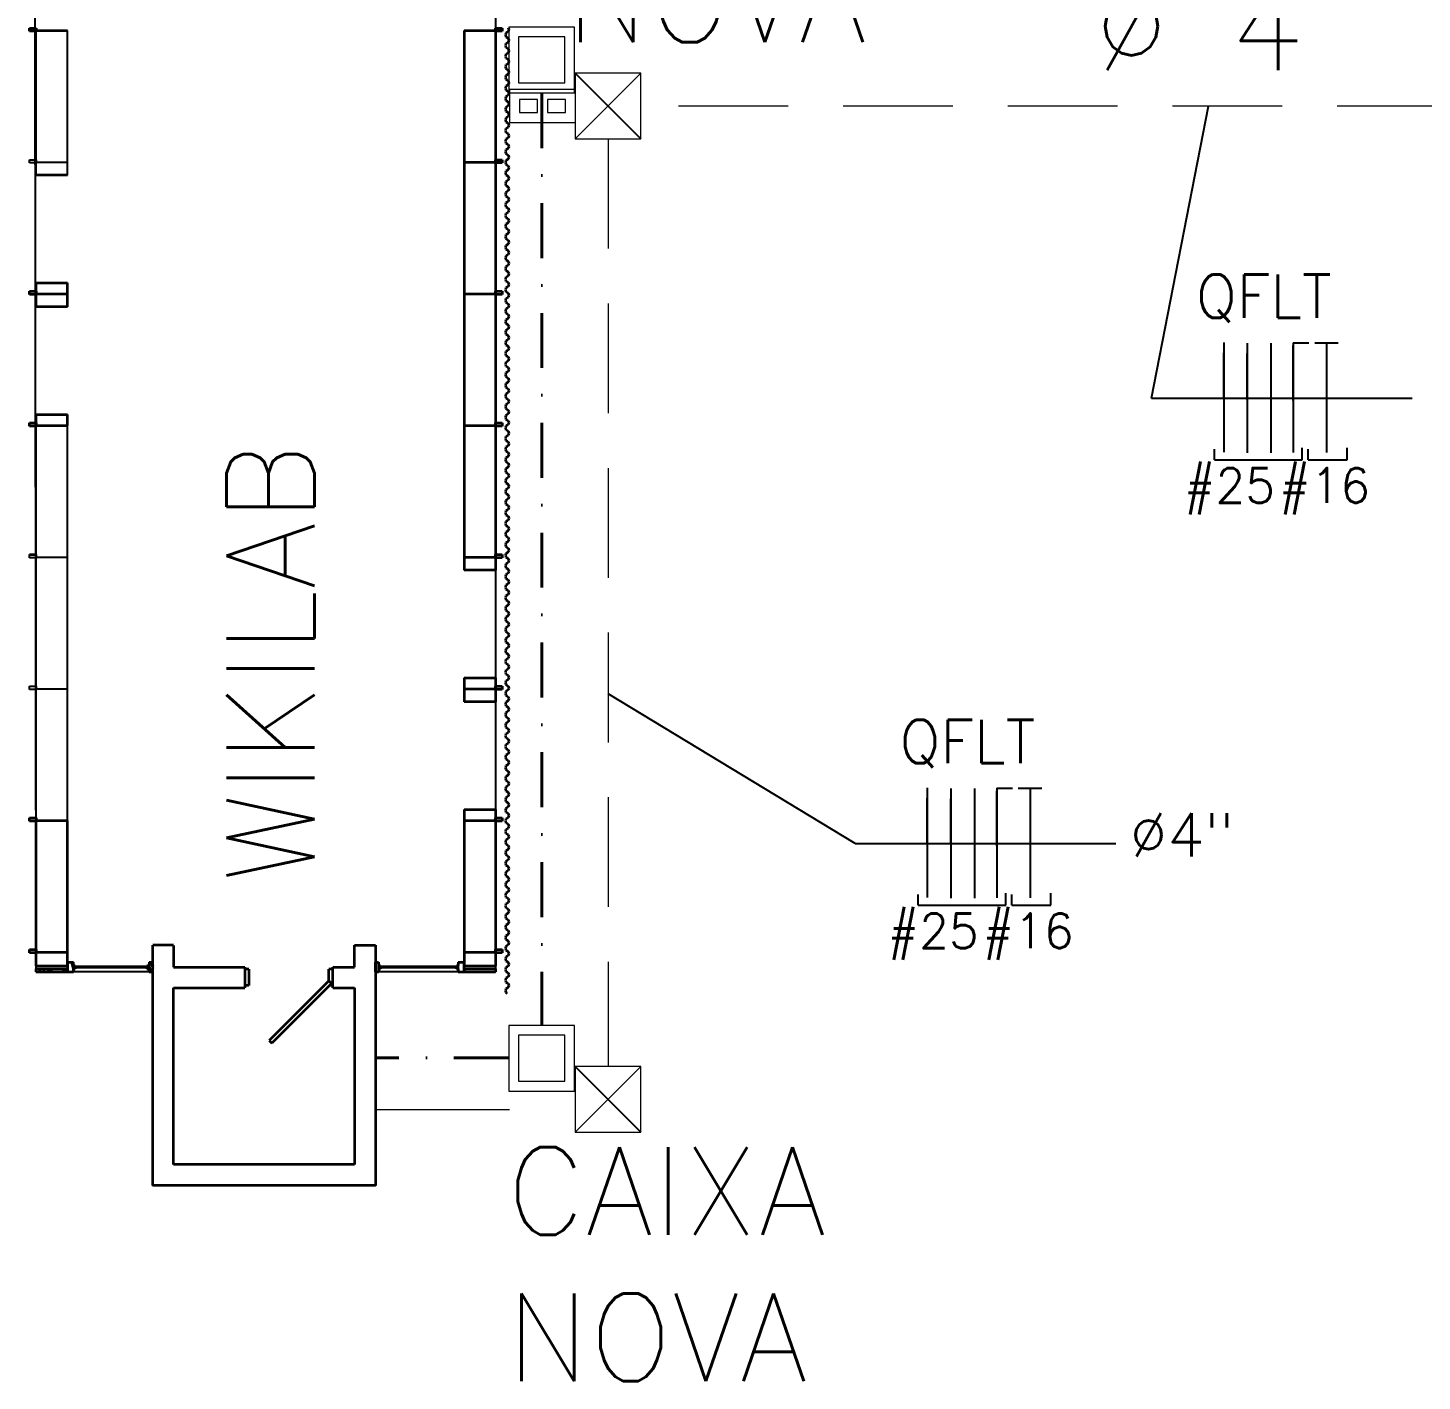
# Model space of a CAD drawing. Header units: millimetres. Extents: x 27525 to 1347740, y 16401 to 59429.
# Drawn here: x 667853 to 669123, y 23448 to 24682 of the extents above; entities that cross this region are included whole.
import ezdxf
from ezdxf.lldxf.tags import DXFTag

# ---------------------------------------------------------------- set-up
doc = ezdxf.new("R2010")
doc.units = ezdxf.units.MM
doc.linetypes.add('DASHDOT', pattern=[1, 0.5, -0.25, 0, -0.25])
doc.linetypes.add('DASHED', pattern=[0.75, 0.5, -0.25])
for name, color, linetype, lineweight in [('Anotações', 54, 'Continuous', 5), ('Cortado', 7, 'Continuous', 35), ('Projeções', 144, 'HIDDEN', 5), ('Visto', 144, 'Continuous', 9)]:
    doc.layers.add(name, color=color, linetype=linetype, lineweight=lineweight)
doc.layers.add('ARQUITETURA', color=8, linetype='Continuous')
doc.layers.add('PERFILADO', color=2, linetype='Continuous')
doc.layers.add('Elétrica', color=7, linetype='Continuous', lineweight=18, true_color=0x0000e0)
doc.layers.add('Lógica', color=7, linetype='Continuous', lineweight=40, true_color=0xf2650d)
doc.styles.add('ROMANS', font='romans.shx')
doc.styles.get("Standard").update_dxf_attribs({"font": 'romans.shx'})
tags = doc.linetypes.add('HIDDEN', pattern=[0.375, 0.25, -0.125]).pattern_tags.tags
tags[6:7] = [DXFTag(74, 4), DXFTag(75, 0), DXFTag(340, '0'), DXFTag(46, 1.0), DXFTag(50, 0.0), DXFTag(44, 0.0), DXFTag(45, 0.0)]
tags[4:5] = [DXFTag(74, 4), DXFTag(75, 0), DXFTag(340, '0'), DXFTag(46, 1.0), DXFTag(50, 0.0), DXFTag(44, 0.0), DXFTag(45, 0.0)]

# ---------------------------------------------------------------- blocks, each defined once
blk = doc.blocks.new('R')
at = {"layer": 'ARQUITETURA', "color": 4, "lineweight": -2, "ltscale": 1.3}
blk.add_line((573949.8, 105795.4), (573949.8, 106159), dxfattribs=at)
blk = doc.blocks.new('N1')
at = {"layer": 'ARQUITETURA', "color": 4, "lineweight": -2, "ltscale": 1.3}
for q in [(603856.7, 118519.9), (603915.2, 118932.3)]:
    blk.add_line((603856.7, 118932.3), q, dxfattribs=at)

msp = doc.modelspace()

# ---------------------------------------------------------------- hatches: boundary and pattern name
at = {"layer": 'Cortado', "linetype": 'ByBlock'}
h = msp.add_hatch(dxfattribs=at)
h.set_pattern_fill('AR-RROOF', color=256, scale=10, angle=285, style=0)
h.set_pattern_definition([(285, (668749.642, 24379.219), (15.35328, -18.66218), [150, -20, 50, -10]), (285, (668757.914, 24367.666), (10.25862, 13.10155), [30, -3.3, 60, -7.5]), (285, (668759.147, 24376.5895), (19.930293, -48.494055), [80, -14, 40, -10])])
h.paths.add_polyline_path([(667888.706, 23821.18), (667888.706, 23824.18), (667860.345, 23824.18), (667860.345, 23821.18)])
h.paths.add_polyline_path([(667894.527, 23827.18), (667894.527, 23830.18), (667888.945, 23830.18), (667888.945, 23821.18), (667894.527, 23821.18), (667894.527, 23824.18)])
h.paths.add_polyline_path([(667966.561, 23821.18), (667966.561, 23830.18), (667963.374, 23830.18), (667963.374, 23827.18), (667963.374, 23824.18), (667963.374, 23821.18)])

# ---------------------------------------------------------------- linework, layer by layer
at = {"color": 0}
for p, q in [((667860.345, 24559.217), (667860.345, 24679.217)), ((667888.945, 24559.217), (667888.945, 24679.217)), ((667854.345, 24558.568), (667854.345, 24561.568)), ((667854.345, 24561.568), (667860.345, 24561.568)), ((667860.345, 24558.568), (667854.345, 24558.568)), ((667860.345, 24561.568), (667860.345, 24558.568)), ((667860.345, 24559.217), (667888.945, 24559.217)), ((667860.345, 24559.217), (667888.945, 24559.217)), ((667860.345, 24547.517), (667860.345, 24559.217)), ((667888.945, 24547.517), (667888.945, 24559.217)), ((667860.345, 24199.217), (667860.345, 24319.217)), ((667888.945, 24199.217), (667888.945, 24319.217)), ((667854.345, 24198.568), (667854.345, 24201.568)), ((667860.345, 24198.568), (667854.345, 24198.568)), ((667860.345, 24201.568), (667860.345, 24198.568)), ((667860.345, 24199.217), (667888.945, 24199.217)), ((667860.345, 24079.217), (667860.345, 24199.217)), ((667860.345, 24199.217), (667888.945, 24199.217)), ((667888.945, 24079.217), (667888.945, 24199.217)), ((667854.345, 24078.568), (667854.345, 24081.568)), ((667854.345, 24081.568), (667860.345, 24081.568)), ((667860.345, 24078.568), (667854.345, 24078.568)), ((667860.345, 24081.568), (667860.345, 24078.568)), ((667860.345, 24079.217), (667888.945, 24079.217)), ((667860.345, 24079.217), (667888.945, 24079.217)), ((667860.345, 23959.217), (667860.345, 24079.217)), ((667888.945, 23959.217), (667888.945, 24079.217))]:
    msp.add_line(p, q, dxfattribs=at)
msp.add_lwpolyline([(667429.327, 24704.308), (667309.327, 24704.308), (667309.327, 25037.015), (667787.656, 25037.015), (668250.174, 25037.015), (668250.174, 24697.228), (668278.939, 24697.228), (668278.939, 23821.18), (668169.561, 23821.18), (668169.561, 23626.726), (667966.561, 23626.729), (667966.561, 23686.729), (667966.561, 23686.729), (667966.561, 23821.18), (667860.345, 23821.18), (667859.333, 24704.308)], close=True, dxfattribs=at)
at = {"layer": 'ARQUITETURA', "color": 4, "lineweight": -2, "ltscale": 1.3}
for p, q in [((668942.318, 24395.011), (668942.318, 24295.087)), ((668963.83, 24394.392), (668963.83, 24294.469)), ((668985.342, 24394.392), (668985.342, 24294.469)), ((669035.893, 24394.475), (669035.893, 24294.551)), ((668672.292, 23989.125), (668672.292, 23889.202)), ((668693.804, 23988.507), (668693.804, 23888.583)), ((668715.316, 23988.507), (668715.316, 23888.583)), ((668765.866, 23988.59), (668765.866, 23888.666))]:
    msp.add_line(p, q, dxfattribs=at)
at = {"layer": 'Cortado', "color": 0}
for p, q in [((667854.345, 24678.568), (667854.345, 24681.568)), ((667854.345, 24681.568), (667860.345, 24681.568)), ((667860.345, 24681.568), (667860.345, 24678.568)), ((668278.939, 24678.568), (668278.939, 24681.568)), ((668278.939, 24681.568), (668284.939, 24681.568)), ((668284.939, 24681.568), (668284.939, 24678.568)), ((668290.522, 24681.819), (668290.964, 24680.108)), ((667860.345, 24678.568), (667854.345, 24678.568)), ((667860.345, 24679.217), (667888.945, 24679.217)), ((668250.34, 24679.217), (668278.939, 24679.217)), ((668250.34, 24679.217), (668250.34, 24559.217)), ((668278.939, 24679.217), (668278.939, 24559.217)), ((668284.939, 24678.568), (668278.939, 24678.568)), ((668288.387, 24676.979), (668287.945, 24675.268)), ((668287.945, 24675.268), (668288.387, 24673.557)), ((668289.455, 24677.688), (668288.387, 24676.979)), ((668288.387, 24673.557), (668289.455, 24672.848)), ((668290.522, 24668.717), (668288.387, 24667.299)), ((668290.522, 24678.397), (668289.455, 24677.688)), ((668289.455, 24672.848), (668290.522, 24672.139)), ((668290.964, 24680.108), (668290.522, 24678.397)), ((668290.522, 24672.139), (668290.964, 24670.428)), ((668290.964, 24670.428), (668290.522, 24668.717)), ((668288.387, 24667.299), (668287.945, 24665.588)), ((668287.945, 24665.588), (668288.387, 24663.877)), ((668288.387, 24657.619), (668287.945, 24655.908)), ((668287.945, 24655.908), (668288.387, 24654.197)), ((668288.387, 24663.877), (668290.522, 24662.459)), ((668290.522, 24659.037), (668288.387, 24657.619)), ((668290.522, 24662.459), (668290.964, 24660.748)), ((668290.964, 24660.748), (668290.522, 24659.037)), ((668288.387, 24647.939), (668287.945, 24646.228)), ((668287.945, 24646.228), (668288.387, 24644.517)), ((668288.387, 24654.197), (668290.522, 24652.779)), ((668290.522, 24649.357), (668288.387, 24647.939)), ((668288.387, 24644.517), (668290.522, 24643.099)), ((668290.522, 24652.779), (668290.964, 24651.068)), ((668290.964, 24651.068), (668290.522, 24649.357)), ((668288.387, 24638.259), (668287.945, 24636.548)), ((668287.945, 24636.548), (668288.387, 24634.837)), ((668289.455, 24638.968), (668288.387, 24638.259)), ((668288.387, 24634.837), (668289.455, 24634.128)), ((668290.522, 24639.677), (668289.455, 24638.968)), ((668289.455, 24634.128), (668290.522, 24633.419)), ((668290.522, 24643.099), (668290.964, 24641.388)), ((668290.964, 24641.388), (668290.522, 24639.677)), ((668290.522, 24633.419), (668290.964, 24631.708)), ((668290.964, 24631.708), (668290.522, 24629.997)), ((668288.387, 24628.579), (668287.945, 24626.868)), ((668287.945, 24626.868), (668288.387, 24625.157)), ((668288.387, 24618.899), (668287.945, 24617.188)), ((668289.455, 24629.288), (668288.387, 24628.579)), ((668288.387, 24625.157), (668289.455, 24624.448)), ((668289.455, 24619.608), (668288.387, 24618.899)), ((668290.522, 24629.997), (668289.455, 24629.288)), ((668289.455, 24624.448), (668290.522, 24623.739)), ((668290.522, 24620.317), (668289.455, 24619.608)), ((668290.522, 24623.739), (668290.964, 24622.028)), ((668290.964, 24622.028), (668290.522, 24620.317)), ((668287.945, 24617.188), (668288.387, 24615.477)), ((668288.387, 24609.219), (668287.945, 24607.508)), ((668287.945, 24607.508), (668288.387, 24605.797)), ((668288.387, 24615.477), (668289.455, 24614.768)), ((668289.455, 24609.928), (668288.387, 24609.219)), ((668288.387, 24605.797), (668289.455, 24605.088)), ((668289.455, 24614.768), (668290.522, 24614.059)), ((668290.522, 24610.637), (668289.455, 24609.928)), ((668289.455, 24605.088), (668290.522, 24604.379)), ((668290.522, 24614.059), (668290.964, 24612.348)), ((668290.964, 24612.348), (668290.522, 24610.637)), ((668288.387, 24599.539), (668287.945, 24597.828)), ((668287.945, 24597.828), (668288.387, 24596.117)), ((668289.455, 24600.248), (668288.387, 24599.539)), ((668288.387, 24596.117), (668289.455, 24595.408)), ((668290.522, 24600.957), (668289.455, 24600.248)), ((668289.455, 24595.408), (668290.522, 24594.699)), ((668290.522, 24604.379), (668290.964, 24602.668)), ((668290.964, 24602.668), (668290.522, 24600.957)), ((668290.522, 24594.699), (668290.964, 24592.988)), ((668290.964, 24592.988), (668290.522, 24591.277)), ((668288.387, 24589.859), (668287.945, 24588.148)), ((668287.945, 24588.148), (668288.387, 24586.437)), ((668288.387, 24580.179), (668287.945, 24578.468)), ((668290.522, 24591.277), (668288.387, 24589.859)), ((668288.387, 24586.437), (668290.522, 24585.019)), ((668289.455, 24580.888), (668288.387, 24580.179)), ((668290.522, 24581.597), (668289.455, 24580.888)), ((668290.522, 24585.019), (668290.964, 24583.308)), ((668290.964, 24583.308), (668290.522, 24581.597)), ((668287.945, 24578.468), (668288.387, 24576.757)), ((668288.387, 24570.499), (668287.945, 24568.788)), ((668287.945, 24568.788), (668288.387, 24567.077)), ((668288.387, 24576.757), (668289.455, 24576.048)), ((668289.455, 24571.208), (668288.387, 24570.499)), ((668288.387, 24567.077), (668290.522, 24565.659)), ((668289.455, 24576.048), (668290.522, 24575.339)), ((668290.522, 24571.917), (668289.455, 24571.208)), ((668290.522, 24575.339), (668290.964, 24573.628)), ((668290.964, 24573.628), (668290.522, 24571.917)), ((668250.34, 24559.217), (668278.939, 24559.217)), ((668250.34, 24559.217), (668278.939, 24559.217)), ((668250.34, 24559.217), (668250.34, 24439.217)), ((668278.939, 24558.568), (668278.939, 24561.568)), ((668278.939, 24561.568), (668284.939, 24561.568)), ((668278.939, 24559.217), (668278.939, 24439.217)), ((668284.939, 24558.568), (668278.939, 24558.568)), ((668284.939, 24561.568), (668284.939, 24558.568)), ((668288.387, 24560.819), (668287.945, 24559.108)), ((668287.945, 24559.108), (668288.387, 24557.397)), ((668289.455, 24561.528), (668288.387, 24560.819)), ((668288.387, 24557.397), (668289.455, 24556.688)), ((668290.522, 24562.237), (668289.455, 24561.528)), ((668289.455, 24556.688), (668290.522, 24555.979)), ((668290.522, 24565.659), (668290.964, 24563.948)), ((668290.964, 24563.948), (668290.522, 24562.237)), ((668290.522, 24555.979), (668290.964, 24554.268)), ((668290.964, 24554.268), (668290.522, 24552.557)), ((667888.945, 24547.517), (667860.345, 24547.517)), ((668288.387, 24551.139), (668287.945, 24549.428)), ((668287.945, 24549.428), (668288.387, 24547.717)), ((668289.455, 24551.848), (668288.387, 24551.139)), ((668288.387, 24547.717), (668289.455, 24547.008)), ((668289.455, 24542.168), (668288.387, 24541.459)), ((668290.522, 24552.557), (668289.455, 24551.848)), ((668289.455, 24547.008), (668290.522, 24546.299)), ((668290.522, 24542.877), (668289.455, 24542.168)), ((668290.522, 24546.299), (668290.964, 24544.588)), ((668290.964, 24544.588), (668290.522, 24542.877)), ((668288.387, 24541.459), (668287.945, 24539.748)), ((668287.945, 24539.748), (668288.387, 24538.037)), ((668288.387, 24531.779), (668287.945, 24530.068)), ((668287.945, 24530.068), (668288.387, 24528.357)), ((668288.387, 24538.037), (668289.455, 24537.328)), ((668289.455, 24532.488), (668288.387, 24531.779)), ((668289.455, 24537.328), (668290.522, 24536.619)), ((668290.522, 24533.197), (668289.455, 24532.488)), ((668290.522, 24536.619), (668290.964, 24534.908)), ((668290.964, 24534.908), (668290.522, 24533.197)), ((668288.387, 24522.099), (668287.945, 24520.388)), ((668287.945, 24520.388), (668288.387, 24518.677)), ((668288.387, 24528.357), (668289.455, 24527.648)), ((668289.455, 24522.808), (668288.387, 24522.099)), ((668288.387, 24518.677), (668289.455, 24517.968)), ((668289.455, 24527.648), (668290.522, 24526.939)), ((668290.522, 24523.517), (668289.455, 24522.808)), ((668289.455, 24517.968), (668290.522, 24517.259)), ((668290.522, 24526.939), (668290.964, 24525.228)), ((668290.964, 24525.228), (668290.522, 24523.517)), ((668290.522, 24517.259), (668290.964, 24515.548)), ((668288.387, 24512.419), (668287.945, 24510.708)), ((668287.945, 24510.708), (668288.387, 24508.997)), ((668290.522, 24513.837), (668288.387, 24512.419)), ((668288.387, 24508.997), (668289.455, 24508.288)), ((668289.455, 24503.448), (668288.387, 24502.739)), ((668289.455, 24508.288), (668290.522, 24507.579)), ((668290.522, 24504.157), (668289.455, 24503.448)), ((668290.964, 24515.548), (668290.522, 24513.837)), ((668290.522, 24507.579), (668290.964, 24505.868)), ((668290.964, 24505.868), (668290.522, 24504.157)), ((668288.387, 24502.739), (668287.945, 24501.028)), ((668287.945, 24501.028), (668288.387, 24499.317)), ((668288.387, 24493.059), (668287.945, 24491.348)), ((668287.945, 24491.348), (668288.387, 24489.637)), ((668288.387, 24499.317), (668289.455, 24498.608)), ((668289.455, 24493.768), (668288.387, 24493.059)), ((668289.455, 24498.608), (668290.522, 24497.899)), ((668290.522, 24494.477), (668289.455, 24493.768)), ((668290.522, 24497.899), (668290.964, 24496.188)), ((668290.964, 24496.188), (668290.522, 24494.477)), ((668288.387, 24483.379), (668287.945, 24481.668)), ((668287.945, 24481.668), (668288.387, 24479.957)), ((668288.387, 24489.637), (668289.455, 24488.928)), ((668289.455, 24484.088), (668288.387, 24483.379)), ((668288.387, 24479.957), (668289.455, 24479.248)), ((668289.455, 24488.928), (668290.522, 24488.219)), ((668290.522, 24484.797), (668289.455, 24484.088)), ((668289.455, 24479.248), (668290.522, 24478.539)), ((668290.522, 24488.219), (668290.964, 24486.508)), ((668290.964, 24486.508), (668290.522, 24484.797)), ((668290.522, 24478.539), (668290.964, 24476.828)), ((668288.387, 24473.699), (668287.945, 24471.988)), ((668287.945, 24471.988), (668288.387, 24470.277)), ((668289.455, 24474.408), (668288.387, 24473.699)), ((668288.387, 24470.277), (668289.455, 24469.568)), ((668290.522, 24465.437), (668288.387, 24464.019)), ((668290.522, 24475.117), (668289.455, 24474.408)), ((668289.455, 24469.568), (668290.522, 24468.859)), ((668290.964, 24476.828), (668290.522, 24475.117)), ((668290.522, 24468.859), (668290.964, 24467.148)), ((668290.964, 24467.148), (668290.522, 24465.437)), ((668288.387, 24464.019), (668287.945, 24462.308)), ((668287.945, 24462.308), (668288.387, 24460.597)), ((668288.387, 24454.339), (668287.945, 24452.628)), ((668287.945, 24452.628), (668288.387, 24450.917)), ((668288.387, 24460.597), (668289.455, 24459.888)), ((668290.522, 24455.757), (668288.387, 24454.339)), ((668289.455, 24459.888), (668290.522, 24459.179)), ((668290.522, 24459.179), (668290.964, 24457.468)), ((668290.964, 24457.468), (668290.522, 24455.757)), ((667854.345, 24438.568), (667854.345, 24441.568)), ((667854.345, 24441.568), (667860.345, 24441.568)), ((667860.345, 24439.217), (667860.345, 24449.419)), ((667860.345, 24449.419), (667888.945, 24449.419)), ((667860.345, 24441.568), (667860.345, 24438.568)), ((667888.945, 24439.217), (667888.945, 24449.419)), ((668278.939, 24438.568), (668278.939, 24441.568)), ((668278.939, 24441.568), (668284.939, 24441.568)), ((668284.939, 24441.568), (668284.939, 24438.568)), ((668288.387, 24444.659), (668287.945, 24442.948)), ((668287.945, 24442.948), (668288.387, 24441.237)), ((668288.387, 24450.917), (668290.522, 24449.499)), ((668289.455, 24445.368), (668288.387, 24444.659)), ((668288.387, 24441.237), (668290.522, 24439.819)), ((668290.522, 24446.077), (668289.455, 24445.368)), ((668290.522, 24449.499), (668290.964, 24447.788)), ((668290.964, 24447.788), (668290.522, 24446.077)), ((667860.345, 24438.568), (667854.345, 24438.568)), ((667860.345, 24439.217), (667888.945, 24439.217)), ((667860.345, 24439.217), (667888.945, 24439.217)), ((667860.345, 24427.517), (667860.345, 24439.217)), ((667888.945, 24427.517), (667860.345, 24427.517)), ((667888.945, 24427.517), (667888.945, 24439.217)), ((668250.34, 24439.217), (668278.939, 24439.217)), ((668250.34, 24439.217), (668278.939, 24439.217)), ((668250.34, 24439.217), (668250.34, 24319.217)), ((668278.939, 24439.217), (668278.939, 24319.217)), ((668284.939, 24438.568), (668278.939, 24438.568)), ((668288.387, 24434.979), (668287.945, 24433.268)), ((668287.945, 24433.268), (668288.387, 24431.557)), ((668290.522, 24436.397), (668288.387, 24434.979)), ((668288.387, 24431.557), (668289.455, 24430.848)), ((668289.455, 24430.848), (668290.522, 24430.139)), ((668290.522, 24439.819), (668290.964, 24438.108)), ((668290.964, 24438.108), (668290.522, 24436.397)), ((668290.522, 24430.139), (668290.964, 24428.428)), ((668290.964, 24428.428), (668290.522, 24426.717)), ((668288.387, 24425.299), (668287.945, 24423.588)), ((668287.945, 24423.588), (668288.387, 24421.877)), ((668288.387, 24415.619), (668287.945, 24413.908)), ((668290.522, 24426.717), (668288.387, 24425.299)), ((668288.387, 24421.877), (668289.455, 24421.168)), ((668289.455, 24416.328), (668288.387, 24415.619)), ((668289.455, 24421.168), (668290.522, 24420.459)), ((668290.522, 24417.037), (668289.455, 24416.328)), ((668290.522, 24420.459), (668290.964, 24418.748)), ((668290.964, 24418.748), (668290.522, 24417.037)), ((668287.945, 24413.908), (668288.387, 24412.197)), ((668288.387, 24405.939), (668287.945, 24404.228)), ((668287.945, 24404.228), (668288.387, 24402.517)), ((668288.387, 24412.197), (668289.455, 24411.488)), ((668290.522, 24407.357), (668288.387, 24405.939)), ((668288.387, 24402.517), (668289.455, 24401.808)), ((668289.455, 24411.488), (668290.522, 24410.779)), ((668289.455, 24401.808), (668290.522, 24401.099)), ((668290.522, 24410.779), (668290.964, 24409.068)), ((668290.964, 24409.068), (668290.522, 24407.357)), ((668288.387, 24396.259), (668287.945, 24394.548)), ((668287.945, 24394.548), (668288.387, 24392.837)), ((668289.455, 24396.968), (668288.387, 24396.259)), ((668288.387, 24392.837), (668289.455, 24392.128)), ((668290.522, 24397.677), (668289.455, 24396.968)), ((668289.455, 24392.128), (668290.522, 24391.419)), ((668290.522, 24401.099), (668290.964, 24399.388)), ((668290.964, 24399.388), (668290.522, 24397.677)), ((668290.522, 24391.419), (668290.964, 24389.708)), ((668290.964, 24389.708), (668290.522, 24387.997)), ((668288.387, 24386.579), (668287.945, 24384.868)), ((668287.945, 24384.868), (668288.387, 24383.157)), ((668288.387, 24376.899), (668287.945, 24375.188)), ((668289.455, 24387.288), (668288.387, 24386.579)), ((668288.387, 24383.157), (668289.455, 24382.448)), ((668290.522, 24378.317), (668288.387, 24376.899)), ((668290.522, 24387.997), (668289.455, 24387.288)), ((668289.455, 24382.448), (668290.522, 24381.739)), ((668290.522, 24381.739), (668290.964, 24380.028)), ((668290.964, 24380.028), (668290.522, 24378.317)), ((668287.945, 24375.188), (668288.387, 24373.477)), ((668288.387, 24367.219), (668287.945, 24365.508)), ((668287.945, 24365.508), (668288.387, 24363.797)), ((668288.387, 24373.477), (668290.522, 24372.059)), ((668289.455, 24367.928), (668288.387, 24367.219)), ((668288.387, 24363.797), (668289.455, 24363.088)), ((668290.522, 24368.637), (668289.455, 24367.928)), ((668290.522, 24372.059), (668290.964, 24370.348)), ((668290.964, 24370.348), (668290.522, 24368.637)), ((668288.387, 24357.54), (668287.945, 24355.828)), ((668287.945, 24355.828), (668288.387, 24354.117)), ((668289.455, 24358.248), (668288.387, 24357.54)), ((668288.387, 24354.117), (668289.455, 24353.408)), ((668289.455, 24363.088), (668290.522, 24362.379)), ((668290.522, 24358.957), (668289.455, 24358.248)), ((668289.455, 24353.408), (668290.522, 24352.7)), ((668290.522, 24362.379), (668290.964, 24360.668)), ((668290.964, 24360.668), (668290.522, 24358.957)), ((668290.522, 24352.7), (668290.964, 24350.988)), ((668290.964, 24350.988), (668290.522, 24349.277)), ((668288.387, 24347.86), (668287.945, 24346.148)), ((668287.945, 24346.148), (668288.387, 24344.437)), ((668290.522, 24349.277), (668288.387, 24347.86)), ((668288.387, 24344.437), (668290.522, 24343.02)), ((668289.455, 24338.888), (668288.387, 24338.18)), ((668290.522, 24339.597), (668289.455, 24338.888)), ((668290.522, 24343.02), (668290.964, 24341.308)), ((668290.964, 24341.308), (668290.522, 24339.597)), ((667860.345, 24319.217), (667860.345, 24329.419)), ((667860.345, 24329.419), (667888.945, 24329.419)), ((667888.945, 24319.217), (667888.945, 24329.419)), ((668288.387, 24338.18), (668287.945, 24336.468)), ((668287.945, 24336.468), (668288.387, 24334.757)), ((668288.387, 24328.5), (668287.945, 24326.788)), ((668287.945, 24326.788), (668288.387, 24325.077)), ((668288.387, 24334.757), (668290.522, 24333.34)), ((668290.522, 24329.917), (668288.387, 24328.5)), ((668290.522, 24333.34), (668290.964, 24331.628)), ((668290.964, 24331.628), (668290.522, 24329.917)), ((667854.345, 24318.568), (667854.345, 24321.568)), ((667854.345, 24321.568), (667860.345, 24321.568)), ((667860.345, 24318.568), (667854.345, 24318.568)), ((667860.345, 24321.568), (667860.345, 24318.568)), ((667860.345, 24319.217), (667888.945, 24319.217)), ((667860.345, 24319.217), (667888.945, 24319.217)), ((668250.34, 24319.217), (668278.939, 24319.217)), ((668250.34, 24319.217), (668250.34, 24199.217)), ((668250.34, 24319.217), (668278.939, 24319.217)), ((668278.939, 24318.568), (668278.939, 24321.568)), ((668278.939, 24321.568), (668284.939, 24321.568)), ((668278.939, 24319.217), (668278.939, 24199.217)), ((668284.939, 24318.568), (668278.939, 24318.568)), ((668284.939, 24321.568), (668284.939, 24318.568)), ((668288.387, 24318.82), (668287.945, 24317.108)), ((668287.945, 24317.108), (668288.387, 24315.397)), ((668288.387, 24325.077), (668290.522, 24323.66)), ((668290.522, 24320.237), (668288.387, 24318.82)), ((668288.387, 24315.397), (668290.522, 24313.98)), ((668290.522, 24323.66), (668290.964, 24321.948)), ((668290.964, 24321.948), (668290.522, 24320.237)), ((668290.522, 24313.98), (668290.964, 24312.268)), ((668288.387, 24309.14), (668287.945, 24307.428)), ((668287.945, 24307.428), (668288.387, 24305.717)), ((668290.522, 24310.557), (668288.387, 24309.14)), ((668288.387, 24305.717), (668289.455, 24305.008)), ((668289.455, 24300.168), (668288.387, 24299.46)), ((668289.455, 24305.008), (668290.522, 24304.3)), ((668290.522, 24300.877), (668289.455, 24300.168)), ((668290.964, 24312.268), (668290.522, 24310.557)), ((668290.522, 24304.3), (668290.964, 24302.588)), ((668290.964, 24302.588), (668290.522, 24300.877)), ((668288.387, 24299.46), (668287.945, 24297.748)), ((668287.945, 24297.748), (668288.387, 24296.037)), ((668288.387, 24289.78), (668287.945, 24288.068)), ((668287.945, 24288.068), (668288.387, 24286.357)), ((668288.387, 24296.037), (668289.455, 24295.328)), ((668289.455, 24290.488), (668288.387, 24289.78)), ((668289.455, 24295.328), (668290.522, 24294.62)), ((668290.522, 24291.197), (668289.455, 24290.488)), ((668290.522, 24294.62), (668290.964, 24292.908)), ((668290.964, 24292.908), (668290.522, 24291.197)), ((668288.387, 24280.1), (668287.945, 24278.388)), ((668287.945, 24278.388), (668288.387, 24276.677)), ((668288.387, 24286.357), (668289.455, 24285.648)), ((668289.455, 24280.808), (668288.387, 24280.1)), ((668288.387, 24276.677), (668289.455, 24275.968)), ((668289.455, 24285.648), (668290.522, 24284.94)), ((668290.522, 24281.517), (668289.455, 24280.808)), ((668289.455, 24275.968), (668290.522, 24275.26)), ((668290.522, 24284.94), (668290.964, 24283.228)), ((668290.964, 24283.228), (668290.522, 24281.517)), ((668290.522, 24275.26), (668290.964, 24273.548)), ((668288.387, 24270.42), (668287.945, 24268.708)), ((668287.945, 24268.708), (668288.387, 24266.997)), ((668289.455, 24271.128), (668288.387, 24270.42)), ((668288.387, 24266.997), (668289.455, 24266.288)), ((668290.522, 24271.837), (668289.455, 24271.128)), ((668289.455, 24266.288), (668290.522, 24265.58)), ((668290.522, 24262.157), (668289.455, 24261.448)), ((668290.964, 24273.548), (668290.522, 24271.837)), ((668290.522, 24265.58), (668290.964, 24263.868)), ((668290.964, 24263.868), (668290.522, 24262.157)), ((668288.387, 24260.74), (668287.945, 24259.028)), ((668287.945, 24259.028), (668288.387, 24257.317)), ((668288.387, 24251.06), (668287.945, 24249.348)), ((668287.945, 24249.348), (668288.387, 24247.637)), ((668289.455, 24261.448), (668288.387, 24260.74)), ((668288.387, 24257.317), (668289.455, 24256.608)), ((668289.455, 24251.768), (668288.387, 24251.06)), ((668289.455, 24256.608), (668290.522, 24255.9)), ((668290.522, 24252.477), (668289.455, 24251.768)), ((668290.522, 24255.9), (668290.964, 24254.188)), ((668290.964, 24254.188), (668290.522, 24252.477)), ((668288.387, 24241.38), (668287.945, 24239.669)), ((668287.945, 24239.669), (668288.387, 24237.957)), ((668288.387, 24247.637), (668289.455, 24246.928)), ((668289.455, 24242.089), (668288.387, 24241.38)), ((668288.387, 24237.957), (668289.455, 24237.249)), ((668289.455, 24246.928), (668290.522, 24246.22)), ((668290.522, 24242.797), (668289.455, 24242.089)), ((668289.455, 24237.249), (668290.522, 24236.54)), ((668290.522, 24246.22), (668290.964, 24244.508)), ((668290.964, 24244.508), (668290.522, 24242.797)), ((668288.387, 24231.7), (668287.945, 24229.989)), ((668287.945, 24229.989), (668288.387, 24228.277)), ((668289.455, 24232.409), (668288.387, 24231.7)), ((668288.387, 24228.277), (668289.455, 24227.569)), ((668290.522, 24233.117), (668289.455, 24232.409)), ((668289.455, 24227.569), (668290.522, 24226.86)), ((668290.522, 24236.54), (668290.964, 24234.829)), ((668290.964, 24234.829), (668290.522, 24233.117)), ((668290.522, 24226.86), (668290.964, 24225.149)), ((668290.964, 24225.149), (668290.522, 24223.437)), ((668288.387, 24222.02), (668287.945, 24220.309)), ((668287.945, 24220.309), (668288.387, 24218.597)), ((668288.387, 24212.34), (668287.945, 24210.629)), ((668289.455, 24222.729), (668288.387, 24222.02)), ((668288.387, 24218.597), (668289.455, 24217.889)), ((668289.455, 24213.049), (668288.387, 24212.34)), ((668290.522, 24223.437), (668289.455, 24222.729)), ((668289.455, 24217.889), (668290.522, 24217.18)), ((668290.522, 24213.757), (668289.455, 24213.049)), ((668290.522, 24217.18), (668290.964, 24215.469)), ((668290.964, 24215.469), (668290.522, 24213.757)), ((667854.345, 24201.568), (667860.345, 24201.568)), ((668250.34, 24199.217), (668278.939, 24199.217)), ((668250.34, 24199.217), (668250.34, 24187.517)), ((668250.34, 24199.217), (668278.939, 24199.217)), ((668278.939, 24198.568), (668278.939, 24201.568)), ((668278.939, 24201.568), (668284.939, 24201.568)), ((668278.939, 24199.217), (668278.939, 24187.517)), ((668284.939, 24198.568), (668278.939, 24198.568)), ((668284.939, 24201.568), (668284.939, 24198.568)), ((668287.945, 24210.629), (668288.387, 24208.917)), ((668288.387, 24202.66), (668287.945, 24200.949)), ((668287.945, 24200.949), (668288.387, 24199.237)), ((668288.387, 24208.917), (668289.455, 24208.209)), ((668289.455, 24203.369), (668288.387, 24202.66)), ((668288.387, 24199.237), (668289.455, 24198.529)), ((668289.455, 24208.209), (668290.522, 24207.5)), ((668290.522, 24204.077), (668289.455, 24203.369)), ((668290.522, 24207.5), (668290.964, 24205.789)), ((668290.964, 24205.789), (668290.522, 24204.077)), ((668278.939, 24187.517), (668250.34, 24187.517)), ((668288.387, 24192.98), (668287.945, 24191.269)), ((668287.945, 24191.269), (668288.387, 24189.557)), ((668289.455, 24193.689), (668288.387, 24192.98)), ((668288.387, 24189.557), (668289.455, 24188.849)), ((668289.455, 24198.529), (668290.522, 24197.82)), ((668290.522, 24194.397), (668289.455, 24193.689)), ((668289.455, 24188.849), (668290.522, 24188.14)), ((668290.522, 24197.82), (668290.964, 24196.109)), ((668290.964, 24196.109), (668290.522, 24194.397)), ((668290.522, 24188.14), (668290.964, 24186.429)), ((668290.964, 24186.429), (668290.522, 24184.717)), ((668288.387, 24183.3), (668287.945, 24181.589)), ((668287.945, 24181.589), (668288.387, 24179.877)), ((668288.387, 24173.62), (668287.945, 24171.909)), ((668289.455, 24184.009), (668288.387, 24183.3)), ((668288.387, 24179.877), (668289.455, 24179.169)), ((668289.455, 24174.329), (668288.387, 24173.62)), ((668290.522, 24184.717), (668289.455, 24184.009)), ((668289.455, 24179.169), (668290.522, 24178.46)), ((668290.522, 24175.037), (668289.455, 24174.329)), ((668290.522, 24178.46), (668290.964, 24176.749)), ((668290.964, 24176.749), (668290.522, 24175.037)), ((668287.945, 24171.909), (668288.387, 24170.197)), ((668288.387, 24163.94), (668287.945, 24162.229)), ((668287.945, 24162.229), (668288.387, 24160.517)), ((668288.387, 24170.197), (668289.455, 24169.489)), ((668289.455, 24164.649), (668288.387, 24163.94)), ((668288.387, 24160.517), (668289.455, 24159.809)), ((668289.455, 24169.489), (668290.522, 24168.78)), ((668290.522, 24165.357), (668289.455, 24164.649)), ((668290.522, 24168.78), (668290.964, 24167.069)), ((668290.964, 24167.069), (668290.522, 24165.357)), ((668288.387, 24154.26), (668287.945, 24152.549)), ((668287.945, 24152.549), (668288.387, 24150.837)), ((668289.455, 24154.969), (668288.387, 24154.26)), ((668288.387, 24150.837), (668289.455, 24150.129)), ((668289.455, 24159.809), (668290.522, 24159.1)), ((668290.522, 24155.677), (668289.455, 24154.969)), ((668289.455, 24150.129), (668290.522, 24149.42)), ((668290.522, 24159.1), (668290.964, 24157.389)), ((668290.964, 24157.389), (668290.522, 24155.677)), ((668290.522, 24149.42), (668290.964, 24147.709)), ((668288.387, 24144.58), (668287.945, 24142.869)), ((668287.945, 24142.869), (668288.387, 24141.157)), ((668289.455, 24145.289), (668288.387, 24144.58)), ((668288.387, 24141.157), (668290.522, 24139.74)), ((668290.522, 24136.317), (668288.387, 24134.9)), ((668290.522, 24145.997), (668289.455, 24145.289)), ((668290.964, 24147.709), (668290.522, 24145.997)), ((668290.522, 24139.74), (668290.964, 24138.029)), ((668290.964, 24138.029), (668290.522, 24136.317)), ((668288.387, 24134.9), (668287.945, 24133.189)), ((668287.945, 24133.189), (668288.387, 24131.477)), ((668288.387, 24125.22), (668287.945, 24123.509)), ((668287.945, 24123.509), (668288.387, 24121.798)), ((668288.387, 24131.477), (668290.522, 24130.06)), ((668289.455, 24125.929), (668288.387, 24125.22)), ((668290.522, 24126.637), (668289.455, 24125.929)), ((668290.522, 24130.06), (668290.964, 24128.349)), ((668290.964, 24128.349), (668290.522, 24126.637)), ((668288.387, 24115.54), (668287.945, 24113.829)), ((668287.945, 24113.829), (668288.387, 24112.118)), ((668288.387, 24121.798), (668289.455, 24121.089)), ((668289.455, 24116.249), (668288.387, 24115.54)), ((668288.387, 24112.118), (668289.455, 24111.409)), ((668289.455, 24121.089), (668290.522, 24120.38)), ((668290.522, 24116.958), (668289.455, 24116.249)), ((668289.455, 24111.409), (668290.522, 24110.7)), ((668290.522, 24120.38), (668290.964, 24118.669)), ((668290.964, 24118.669), (668290.522, 24116.958)), ((668290.522, 24110.7), (668290.964, 24108.989)), ((668288.387, 24105.86), (668287.945, 24104.149)), ((668287.945, 24104.149), (668288.387, 24102.438)), ((668290.522, 24107.278), (668288.387, 24105.86)), ((668288.387, 24102.438), (668290.522, 24101.02)), ((668290.522, 24097.598), (668288.387, 24096.18)), ((668290.964, 24108.989), (668290.522, 24107.278)), ((668290.522, 24101.02), (668290.964, 24099.309)), ((668290.964, 24099.309), (668290.522, 24097.598)), ((668250.34, 24089.419), (668278.939, 24089.419)), ((668250.34, 24089.419), (668250.34, 24079.217)), ((668278.939, 24089.419), (668278.939, 24079.217)), ((668288.387, 24096.18), (668287.945, 24094.469)), ((668287.945, 24094.469), (668288.387, 24092.758)), ((668288.387, 24086.5), (668287.945, 24084.789)), ((668287.945, 24084.789), (668288.387, 24083.078)), ((668288.387, 24092.758), (668290.522, 24091.34)), ((668290.522, 24087.918), (668288.387, 24086.5)), ((668290.522, 24091.34), (668290.964, 24089.629)), ((668290.964, 24089.629), (668290.522, 24087.918)), ((668250.34, 24079.217), (668278.939, 24079.217)), ((668250.34, 24079.217), (668278.939, 24079.217)), ((668250.34, 24079.217), (668250.34, 24067.517)), ((668278.939, 24078.568), (668278.939, 24081.568)), ((668278.939, 24081.568), (668284.939, 24081.568)), ((668278.939, 24079.217), (668278.939, 24067.517)), ((668284.939, 24078.568), (668278.939, 24078.568)), ((668284.939, 24081.568), (668284.939, 24078.568)), ((668288.387, 24076.82), (668287.945, 24075.109)), ((668287.945, 24075.109), (668288.387, 24073.398)), ((668288.387, 24083.078), (668290.522, 24081.66)), ((668290.522, 24078.238), (668288.387, 24076.82)), ((668288.387, 24073.398), (668289.455, 24072.689)), ((668289.455, 24072.689), (668290.522, 24071.98)), ((668290.522, 24081.66), (668290.964, 24079.949)), ((668290.964, 24079.949), (668290.522, 24078.238)), ((668290.522, 24071.98), (668290.964, 24070.269)), ((668278.939, 24067.517), (668250.34, 24067.517)), ((668288.387, 24067.14), (668287.945, 24065.429)), ((668287.945, 24065.429), (668288.387, 24063.718)), ((668289.455, 24067.849), (668288.387, 24067.14)), ((668288.387, 24063.718), (668289.455, 24063.009)), ((668290.522, 24068.558), (668289.455, 24067.849)), ((668289.455, 24063.009), (668290.522, 24062.3)), ((668290.522, 24058.878), (668289.455, 24058.169)), ((668290.964, 24070.269), (668290.522, 24068.558)), ((668290.522, 24062.3), (668290.964, 24060.589)), ((668290.964, 24060.589), (668290.522, 24058.878)), ((668288.387, 24057.46), (668287.945, 24055.749)), ((668287.945, 24055.749), (668288.387, 24054.038)), ((668288.387, 24047.78), (668287.945, 24046.069)), ((668289.455, 24058.169), (668288.387, 24057.46)), ((668288.387, 24054.038), (668290.522, 24052.62)), ((668290.522, 24049.198), (668288.387, 24047.78)), ((668290.522, 24052.62), (668290.964, 24050.909)), ((668290.964, 24050.909), (668290.522, 24049.198)), ((668287.945, 24046.069), (668288.387, 24044.358)), ((668288.387, 24038.1), (668287.945, 24036.389)), ((668287.945, 24036.389), (668288.387, 24034.678)), ((668288.387, 24044.358), (668290.522, 24042.94)), ((668290.522, 24039.518), (668288.387, 24038.1)), ((668288.387, 24034.678), (668290.522, 24033.26)), ((668290.522, 24042.94), (668290.964, 24041.229)), ((668290.964, 24041.229), (668290.522, 24039.518)), ((668288.387, 24028.42), (668287.945, 24026.709)), ((668287.945, 24026.709), (668288.387, 24024.998)), ((668290.522, 24029.838), (668288.387, 24028.42)), ((668288.387, 24024.998), (668289.455, 24024.289)), ((668289.455, 24024.289), (668290.522, 24023.58)), ((668290.522, 24033.26), (668290.964, 24031.549)), ((668290.964, 24031.549), (668290.522, 24029.838)), ((668290.522, 24023.58), (668290.964, 24021.869)), ((668290.964, 24021.869), (668290.522, 24020.158)), ((668288.387, 24018.74), (668287.945, 24017.029)), ((668287.945, 24017.029), (668288.387, 24015.318)), ((668288.387, 24009.06), (668287.945, 24007.349)), ((668289.455, 24019.449), (668288.387, 24018.74)), ((668288.387, 24015.318), (668289.455, 24014.609)), ((668289.455, 24009.769), (668288.387, 24009.06)), ((668290.522, 24020.158), (668289.455, 24019.449)), ((668289.455, 24014.609), (668290.522, 24013.9)), ((668290.522, 24010.478), (668289.455, 24009.769)), ((668290.522, 24013.9), (668290.964, 24012.189)), ((668290.964, 24012.189), (668290.522, 24010.478)), ((668287.945, 24007.349), (668288.387, 24005.638)), ((668288.387, 23999.38), (668287.945, 23997.669)), ((668287.945, 23997.669), (668288.387, 23995.958)), ((668288.387, 24005.638), (668289.455, 24004.929)), ((668289.455, 24000.089), (668288.387, 23999.38)), ((668288.387, 23995.958), (668289.455, 23995.249)), ((668289.455, 24004.929), (668290.522, 24004.22)), ((668290.522, 24000.798), (668289.455, 24000.089)), ((668290.522, 24004.22), (668290.964, 24002.509)), ((668290.964, 24002.509), (668290.522, 24000.798)), ((668288.387, 23989.7), (668287.945, 23987.989)), ((668287.945, 23987.989), (668288.387, 23986.278)), ((668289.455, 23990.409), (668288.387, 23989.7)), ((668288.387, 23986.278), (668289.455, 23985.569)), ((668289.455, 23995.249), (668290.522, 23994.54)), ((668290.522, 23991.118), (668289.455, 23990.409)), ((668289.455, 23985.569), (668290.522, 23984.86)), ((668290.522, 23994.54), (668290.964, 23992.829)), ((668290.964, 23992.829), (668290.522, 23991.118)), ((668290.522, 23984.86), (668290.964, 23983.149)), ((668290.964, 23983.149), (668290.522, 23981.438)), ((668288.387, 23980.02), (668287.945, 23978.309)), ((668287.945, 23978.309), (668288.387, 23976.598)), ((668288.387, 23970.34), (668287.945, 23968.629)), ((668289.455, 23980.729), (668288.387, 23980.02)), ((668288.387, 23976.598), (668289.455, 23975.889)), ((668289.455, 23971.049), (668288.387, 23970.34)), ((668290.522, 23981.438), (668289.455, 23980.729)), ((668289.455, 23975.889), (668290.522, 23975.18)), ((668290.522, 23971.758), (668289.455, 23971.049)), ((668290.522, 23975.18), (668290.964, 23973.469)), ((668290.964, 23973.469), (668290.522, 23971.758)), ((667854.345, 23958.568), (667854.345, 23961.568)), ((667854.345, 23961.568), (667860.345, 23961.568)), ((667860.345, 23958.568), (667854.345, 23958.568)), ((667860.345, 23961.568), (667860.345, 23958.568)), ((667860.345, 23959.217), (667888.945, 23959.217)), ((667860.345, 23839.217), (667860.345, 23959.217)), ((667860.345, 23959.217), (667888.945, 23959.217)), ((667888.945, 23839.217), (667888.945, 23959.217)), ((668250.34, 23969.419), (668278.939, 23969.419)), ((668250.34, 23969.419), (668250.34, 23959.217)), ((668250.34, 23959.217), (668278.939, 23959.217)), ((668250.34, 23959.217), (668278.939, 23959.217)), ((668250.34, 23959.217), (668250.34, 23839.217)), ((668278.939, 23969.419), (668278.939, 23959.217)), ((668278.939, 23958.568), (668278.939, 23961.568)), ((668278.939, 23961.568), (668284.939, 23961.568)), ((668278.939, 23959.217), (668278.939, 23839.217)), ((668284.939, 23958.568), (668278.939, 23958.568)), ((668284.939, 23961.568), (668284.939, 23958.568)), ((668287.945, 23968.629), (668288.387, 23966.918)), ((668288.387, 23960.66), (668287.945, 23958.949)), ((668287.945, 23958.949), (668288.387, 23957.238)), ((668288.387, 23966.918), (668290.522, 23965.5)), ((668290.522, 23962.078), (668288.387, 23960.66)), ((668288.387, 23957.238), (668290.522, 23955.82)), ((668290.522, 23965.5), (668290.964, 23963.789)), ((668290.964, 23963.789), (668290.522, 23962.078)), ((668288.387, 23950.98), (668287.945, 23949.269)), ((668287.945, 23949.269), (668288.387, 23947.558)), ((668290.522, 23952.398), (668288.387, 23950.98)), ((668288.387, 23947.558), (668290.522, 23946.14)), ((668290.522, 23955.82), (668290.964, 23954.109)), ((668290.964, 23954.109), (668290.522, 23952.398)), ((668290.522, 23946.14), (668290.964, 23944.429)), ((668288.387, 23941.3), (668287.945, 23939.589)), ((668287.945, 23939.589), (668288.387, 23937.878)), ((668290.522, 23942.718), (668288.387, 23941.3)), ((668288.387, 23937.878), (668289.455, 23937.169)), ((668289.455, 23932.329), (668288.387, 23931.62)), ((668289.455, 23937.169), (668290.522, 23936.46)), ((668290.522, 23933.038), (668289.455, 23932.329)), ((668290.964, 23944.429), (668290.522, 23942.718)), ((668290.522, 23936.46), (668290.964, 23934.749)), ((668290.964, 23934.749), (668290.522, 23933.038)), ((668288.387, 23931.62), (668287.945, 23929.909)), ((668287.945, 23929.909), (668288.387, 23928.198)), ((668288.387, 23921.94), (668287.945, 23920.229)), ((668287.945, 23920.229), (668288.387, 23918.518)), ((668288.387, 23928.198), (668289.455, 23927.489)), ((668289.455, 23922.649), (668288.387, 23921.94)), ((668289.455, 23927.489), (668290.522, 23926.78)), ((668290.522, 23923.358), (668289.455, 23922.649)), ((668290.522, 23926.78), (668290.964, 23925.069)), ((668290.964, 23925.069), (668290.522, 23923.358)), ((668288.387, 23912.26), (668287.945, 23910.549)), ((668287.945, 23910.549), (668288.387, 23908.838)), ((668288.387, 23918.518), (668289.455, 23917.809)), ((668289.455, 23912.969), (668288.387, 23912.26)), ((668288.387, 23908.838), (668289.455, 23908.129)), ((668289.455, 23917.809), (668290.522, 23917.1)), ((668290.522, 23913.678), (668289.455, 23912.969)), ((668289.455, 23908.129), (668290.522, 23907.42)), ((668290.522, 23917.1), (668290.964, 23915.389)), ((668290.964, 23915.389), (668290.522, 23913.678)), ((668290.522, 23907.42), (668290.964, 23905.709)), ((668288.387, 23902.58), (668287.945, 23900.869)), ((668287.945, 23900.869), (668288.387, 23899.158)), ((668289.455, 23903.289), (668288.387, 23902.58)), ((668288.387, 23899.158), (668289.455, 23898.449)), ((668290.522, 23903.998), (668289.455, 23903.289)), ((668289.455, 23898.449), (668290.522, 23897.74)), ((668290.522, 23894.318), (668289.455, 23893.609)), ((668290.964, 23905.709), (668290.522, 23903.998)), ((668290.522, 23897.74), (668290.964, 23896.029)), ((668290.964, 23896.029), (668290.522, 23894.318)), ((668288.387, 23892.9), (668287.945, 23891.189)), ((668287.945, 23891.189), (668288.387, 23889.478)), ((668288.387, 23883.22), (668287.945, 23881.509)), ((668287.945, 23881.509), (668288.387, 23879.798)), ((668289.455, 23893.609), (668288.387, 23892.9)), ((668288.387, 23889.478), (668290.522, 23888.06)), ((668290.522, 23884.638), (668288.387, 23883.22)), ((668290.522, 23888.06), (668290.964, 23886.349)), ((668290.964, 23886.349), (668290.522, 23884.638)), ((668288.387, 23873.54), (668287.945, 23871.829)), ((668287.945, 23871.829), (668288.387, 23870.118)), ((668288.387, 23879.798), (668290.522, 23878.38)), ((668289.455, 23874.249), (668288.387, 23873.54)), ((668288.387, 23870.118), (668289.455, 23869.409)), ((668290.522, 23874.958), (668289.455, 23874.249)), ((668289.455, 23869.409), (668290.522, 23868.7)), ((668290.522, 23878.38), (668290.964, 23876.669)), ((668290.964, 23876.669), (668290.522, 23874.958)), ((668290.522, 23868.7), (668290.964, 23866.989)), ((668288.387, 23863.86), (668287.945, 23862.149)), ((668287.945, 23862.149), (668288.387, 23860.438)), ((668289.455, 23864.569), (668288.387, 23863.86)), ((668288.387, 23860.438), (668289.455, 23859.729)), ((668290.522, 23865.278), (668289.455, 23864.569)), ((668289.455, 23859.729), (668290.522, 23859.02)), ((668290.522, 23855.598), (668289.455, 23854.889)), ((668290.964, 23866.989), (668290.522, 23865.278)), ((668290.522, 23859.02), (668290.964, 23857.309)), ((668290.964, 23857.309), (668290.522, 23855.598)), ((667966.561, 23626.727), (667966.561, 23845.727)), ((667985.561, 23845.727), (667966.561, 23845.727)), ((667985.561, 23845.417), (667985.561, 23825.726)), ((668150.561, 23845.727), (668169.561, 23845.727)), ((668169.561, 23845.727), (668169.561, 23626.726)), ((668288.387, 23854.18), (668287.945, 23852.469)), ((668287.945, 23852.469), (668288.387, 23850.758)), ((668288.387, 23844.5), (668287.945, 23842.789)), ((668289.455, 23854.889), (668288.387, 23854.18)), ((668288.387, 23850.758), (668289.455, 23850.049)), ((668289.455, 23845.209), (668288.387, 23844.5)), ((668289.455, 23850.049), (668290.522, 23849.34)), ((668290.522, 23845.918), (668289.455, 23845.209)), ((668290.522, 23849.34), (668290.964, 23847.629)), ((668290.964, 23847.629), (668290.522, 23845.918)), ((667854.345, 23838.568), (667854.345, 23841.568)), ((667854.345, 23841.568), (667860.345, 23841.568)), ((667860.345, 23838.568), (667854.345, 23838.568)), ((667860.345, 23841.568), (667860.345, 23838.568)), ((667860.345, 23839.217), (667888.945, 23839.217)), ((667860.345, 23826.717), (667860.345, 23839.217)), ((667860.345, 23839.217), (667888.945, 23839.217)), ((667888.945, 23826.717), (667888.945, 23839.217)), ((667888.945, 23830.18), (667888.945, 23821.18)), ((667888.945, 23830.18), (667894.527, 23830.18)), ((667894.527, 23827.18), (667894.527, 23830.18)), ((667963.374, 23830.18), (667966.561, 23830.18)), ((667963.374, 23830.18), (667963.374, 23827.18)), ((667966.561, 23821.18), (667966.561, 23830.18)), ((668169.561, 23821.18), (668169.561, 23830.18)), ((668169.561, 23830.18), (668172.209, 23830.18)), ((668172.209, 23830.18), (668172.209, 23827.18)), ((668244.758, 23830.18), (668250.339, 23830.18)), ((668244.758, 23830.18), (668244.758, 23827.18)), ((668250.339, 23821.18), (668250.339, 23830.18)), ((668250.34, 23839.217), (668278.939, 23839.217)), ((668250.34, 23839.217), (668278.939, 23839.217)), ((668250.34, 23839.217), (668250.34, 23826.717)), ((668278.939, 23838.568), (668278.939, 23841.568)), ((668278.939, 23841.568), (668284.939, 23841.568)), ((668278.939, 23839.217), (668278.939, 23826.717)), ((668284.939, 23838.568), (668278.939, 23838.568)), ((668284.939, 23841.568), (668284.939, 23838.568)), ((668287.945, 23842.789), (668288.387, 23841.078)), ((668288.387, 23834.82), (668287.945, 23833.109)), ((668287.945, 23833.109), (668288.387, 23831.398)), ((668288.387, 23841.078), (668289.455, 23840.369)), ((668289.455, 23835.529), (668288.387, 23834.82)), ((668288.387, 23831.398), (668289.455, 23830.689)), ((668289.455, 23840.369), (668290.522, 23839.66)), ((668290.522, 23836.238), (668289.455, 23835.529)), ((668289.455, 23830.689), (668290.522, 23829.98)), ((668290.522, 23839.66), (668290.964, 23837.949)), ((668290.964, 23837.949), (668290.522, 23836.238)), ((667860.345, 23826.717), (667888.945, 23826.717)), ((667860.345, 23821.18), (667860.345, 23824.18)), ((667860.345, 23824.18), (667888.706, 23824.18)), ((667860.345, 23821.18), (667888.706, 23821.18)), ((667888.706, 23824.18), (667888.706, 23821.18)), ((667888.945, 23821.18), (667894.527, 23821.18)), ((667894.527, 23827.18), (667894.527, 23824.18)), ((667894.527, 23827.18), (667895.999, 23827.18)), ((667894.527, 23821.18), (667894.527, 23824.18)), ((667894.527, 23824.18), (667895.999, 23824.18)), ((667895.999, 23827.18), (667895.999, 23826.033)), ((667895.999, 23826.033), (667961.226, 23826.033)), ((667895.999, 23826.033), (667895.999, 23825.68)), ((667895.999, 23825.68), (667961.226, 23825.68)), ((667895.999, 23825.68), (667895.999, 23824.18)), ((667961.226, 23827.18), (667963.374, 23827.18)), ((667961.226, 23827.18), (667961.226, 23826.033)), ((667961.226, 23826.033), (667961.226, 23825.68)), ((667961.226, 23825.68), (667961.226, 23824.18)), ((667961.226, 23824.18), (667963.374, 23824.18)), ((667963.374, 23827.18), (667963.374, 23824.18)), ((667963.374, 23824.18), (667963.374, 23821.18)), ((667963.374, 23821.18), (667966.561, 23821.18)), ((667985.561, 23825.726), (668050.561, 23825.726)), ((668050.561, 23825.726), (668050.561, 23806.726)), ((668054.061, 23823.727), (668050.561, 23823.727)), ((668050.561, 23823.727), (668050.561, 23808.727)), ((668054.061, 23823.727), (668054.061, 23808.727)), ((668130.561, 23823.727), (668127.061, 23823.727)), ((668127.061, 23813.227), (668127.061, 23823.727)), ((668130.561, 23825.726), (668150.561, 23825.726)), ((668130.561, 23806.726), (668130.561, 23825.726)), ((668130.561, 23808.727), (668130.561, 23823.727)), ((668169.561, 23821.18), (668172.209, 23821.18)), ((668172.209, 23827.18), (668172.209, 23824.18)), ((668172.209, 23827.18), (668174.008, 23827.18)), ((668172.209, 23824.18), (668172.209, 23821.18)), ((668172.209, 23824.18), (668174.008, 23824.18)), ((668174.008, 23827.18), (668174.008, 23826.033)), ((668174.008, 23826.033), (668243.4, 23826.033)), ((668174.008, 23826.033), (668174.008, 23825.68)), ((668174.008, 23825.68), (668243.4, 23825.68)), ((668174.008, 23825.68), (668174.008, 23824.18)), ((668243.4, 23827.18), (668244.758, 23827.18)), ((668243.4, 23826.033), (668243.4, 23827.18)), ((668243.4, 23825.68), (668243.4, 23826.033)), ((668243.4, 23824.18), (668243.4, 23825.68)), ((668243.4, 23824.18), (668244.758, 23824.18)), ((668244.758, 23824.18), (668244.758, 23827.18)), ((668244.758, 23824.18), (668244.758, 23821.18)), ((668244.758, 23821.18), (668250.339, 23821.18)), ((668250.34, 23826.717), (668278.939, 23826.717)), ((668250.579, 23824.18), (668278.939, 23824.18)), ((668250.579, 23821.18), (668250.579, 23824.18)), ((668250.579, 23821.18), (668278.939, 23821.18)), ((668278.939, 23824.18), (668278.939, 23821.18)), ((668288.387, 23825.14), (668287.945, 23823.429)), ((668287.945, 23823.429), (668288.387, 23821.718)), ((668289.455, 23825.849), (668288.387, 23825.14)), ((668288.387, 23821.718), (668289.455, 23821.009)), ((668290.522, 23826.558), (668289.455, 23825.849)), ((668289.455, 23821.009), (668290.522, 23820.3)), ((668290.522, 23829.98), (668290.964, 23828.269)), ((668290.964, 23828.269), (668290.522, 23826.558)), ((668290.522, 23820.3), (668290.964, 23818.589)), ((668290.964, 23818.589), (668290.522, 23816.878)), ((667985.561, 23806.726), (668050.561, 23806.726)), ((667985.561, 23645.727), (667985.561, 23806.726)), ((668054.061, 23808.727), (668050.561, 23808.727)), ((668127.061, 23813.227), (668072.614, 23758.78)), ((668127.511, 23808.727), (668075.089, 23756.305)), ((668129.536, 23810.752), (668127.061, 23813.227)), ((668129.536, 23810.752), (668127.511, 23808.727)), ((668130.561, 23808.727), (668127.511, 23808.727)), ((668130.561, 23806.726), (668150.561, 23806.726)), ((668150.561, 23806.726), (668150.561, 23645.726)), ((668288.387, 23815.46), (668287.945, 23813.749)), ((668287.945, 23813.749), (668288.387, 23812.038)), ((668288.387, 23805.78), (668287.945, 23804.069)), ((668289.455, 23816.169), (668288.387, 23815.46)), ((668288.387, 23812.038), (668289.455, 23811.329)), ((668289.455, 23806.489), (668288.387, 23805.78)), ((668290.522, 23816.878), (668289.455, 23816.169)), ((668289.455, 23811.329), (668290.522, 23810.62)), ((668290.522, 23807.198), (668289.455, 23806.489)), ((668290.522, 23810.62), (668290.964, 23808.909)), ((668290.964, 23808.909), (668290.522, 23807.198)), ((668287.945, 23804.069), (668288.387, 23802.358)), ((668288.387, 23802.358), (668289.455, 23801.649)), ((668072.614, 23758.78), (668075.089, 23756.305)), ((668150.561, 23645.726), (667985.561, 23645.727)), ((668169.561, 23626.726), (667966.561, 23626.727))]:
    msp.add_line(p, q, dxfattribs=at)
at = {"layer": 'Cortado', "color": 0, "linetype": 'ByBlock'}
msp.add_line((668150.561, 23825.726), (668150.561, 23845.727), dxfattribs=at)
at = {"layer": 'Elétrica', "color": 4, "linetype": 'DASHED', "ltscale": 200}
for p, q in [((669445.676, 24610.472), (668411.416, 24610.472)), ((668381.416, 24580.472), (668381.416, 23735.134))]:
    msp.add_line(p, q, dxfattribs=at)
at = {"layer": 'Lógica', "linetype": 'DASHDOT', "ltscale": 100}
for p, q in [((668320.968, 24621.993), (668320.968, 23772.548)), ((668290.968, 23742.966), (668169.561, 23742.966))]:
    msp.add_line(p, q, dxfattribs=at)
at = {"layer": 'PERFILADO', "color": 3, "linetype": 'Continuous', "lineweight": -2, "ltscale": 50}
for p, q in [((668351.416, 24640.472), (668411.416, 24580.472)), ((668351.416, 23735.134), (668411.416, 23675.134))]:
    msp.add_line(p, q, dxfattribs=at)
at = {"layer": 'PERFILADO', "color": 1, "lineweight": -2, "ltscale": 1.3}
for p, q in [((668876.649, 24344.205), (668928.546, 24610.472)), ((668876.649, 24344.205), (669114.158, 24344.205)), ((668606.623, 23938.319), (668381.416, 24074.679)), ((668606.623, 23938.319), (668844.132, 23938.319))]:
    msp.add_line(p, q, dxfattribs=at)
at = {"layer": 'PERFILADO', "color": 4, "linetype": 'DASHDOT', "lineweight": -2, "ltscale": 50}
for p, q in [((669025.236, 24394.475), (669046.549, 24394.475)), ((668755.21, 23988.59), (668776.523, 23988.59))]:
    msp.add_line(p, q, dxfattribs=at)
at = {"layer": 'PERFILADO', "color": 1, "linetype": 'Continuous', "lineweight": -2, "ltscale": 50}
for p, q in [((668933.952, 24287.946), (668933.952, 24297.836)), ((668933.952, 24287.946), (669013.719, 24287.946)), ((669013.719, 24287.946), (669013.719, 24299)), ((669019.394, 24287.946), (669019.394, 24297.836)), ((669019.394, 24287.946), (669054.967, 24287.946)), ((669054.967, 24287.946), (669054.967, 24299)), ((668663.926, 23882.06), (668663.926, 23891.951)), ((668663.926, 23882.06), (668743.693, 23882.06)), ((668743.693, 23882.06), (668743.693, 23893.114)), ((668749.367, 23882.06), (668749.367, 23891.951)), ((668749.367, 23882.06), (668784.941, 23882.06)), ((668784.941, 23882.06), (668784.941, 23893.114))]:
    msp.add_line(p, q, dxfattribs=at)
at = {"layer": 'Projeções'}
msp.add_line((668291.758, 23695.476), (668169.561, 23695.476), dxfattribs=at)
at = {"layer": 'Visto', "color": 3}
for p, q in [((668411.416, 24640.472), (668351.416, 24580.472)), ((668411.416, 23735.134), (668351.416, 23675.134))]:
    msp.add_line(p, q, dxfattribs=at)
for points in [[(668290.968, 24682.469), (668290.968, 24622.469), (668350.968, 24622.469), (668350.968, 24682.469), (668290.968, 24682.469)], [(668351.416, 24640.472), (668351.416, 24580.472), (668411.416, 24580.472), (668411.416, 24640.472), (668351.416, 24640.472)], [(668290.968, 23772.548), (668290.968, 23712.548), (668350.968, 23712.548), (668350.968, 23772.548), (668290.968, 23772.548)], [(668351.416, 23735.134), (668351.416, 23675.134), (668411.416, 23675.134), (668411.416, 23735.134), (668351.416, 23735.134)]]:
    msp.add_lwpolyline(points, dxfattribs=at)
for points in [[(668299.968, 24673.469), (668299.968, 24631.469), (668341.968, 24631.469), (668341.968, 24673.469)], [(668299.968, 23763.548), (668299.968, 23721.548), (668341.968, 23721.548), (668341.968, 23763.548)]]:
    msp.add_lwpolyline(points, close=True, dxfattribs=at)
at = {"layer": 'Visto', "flags": 128}
msp.add_lwpolyline([(668291.758, 24595.472), (668351.758, 24595.472), (668351.758, 24625.472), (668291.758, 24625.472), (668291.758, 24595.472)], dxfattribs=at)
at = {"layer": 'Visto'}
for points in [[(668300.758, 24604.472), (668317.258, 24604.472), (668317.258, 24616.472), (668300.758, 24616.472)], [(668326.258, 24604.472), (668342.758, 24604.472), (668342.758, 24616.472), (668326.258, 24616.472)]]:
    msp.add_lwpolyline(points, close=True, dxfattribs=at)

# ---------------------------------------------------------------- block references
at = {"layer": 'ARQUITETURA', "color": 1, "lineweight": -2}
for name, p, xscale, yscale, zscale in [('N1', (522668.783, -4427.198), 0.2423370960000001, 0.2423370960000001, 0.2423370960000001), ('R', (590142.022, 9805.303), 0.137405133432, 0.137405133432, 0.137405133432), ('R', (603222.609, 12229.717), 0.11450427786, 0.11450427786, 0.11450427786), ('R', (603244.121, 12229.099), 0.11450427786, 0.11450427786, 0.11450427786), ('N1', (522398.757, -4833.083), 0.2423370960000001, 0.2423370960000001, 0.2423370960000001), ('R', (589871.996, 9399.418), 0.137405133432, 0.137405133432, 0.137405133432), ('R', (602952.583, 11823.832), 0.11450427786, 0.11450427786, 0.11450427786), ('R', (602974.095, 11823.214), 0.11450427786, 0.11450427786, 0.11450427786)]:
    msp.add_blockref(name, p, dxfattribs=dict(at, xscale=xscale, yscale=yscale, zscale=zscale))

# ---------------------------------------------------------------- texts
at = {"layer": 'Anotações', "char_height": 80, "attachment_point": 7}
for s, insert in [('{CAIXA \\PNOVA}', (668342.692, 24668.596)), ('{%%C 4"}', (668824.073, 24643.295)), ('{CAIXA \\PNOVA}', (668288.871, 23448.274))]:
    msp.add_mtext(s, dxfattribs=dict(at, insert=insert))
at = {"layer": 'Anotações', "insert": (668113.887, 23902.237), "char_height": 80, "attachment_point": 7, "rotation": 90}
msp.add_mtext('{WIKILAB}', dxfattribs=at)
at = {"layer": 'ARQUITETURA', "color": 3, "ltscale": 3, "style": 'ROMANS'}
for s, height, p in [('QFLT', 39.5817, (668916.965, 24417.27)), ('#25', 31.6654, (668906.334, 24248.737)), ('#16', 31.6654, (668992.891, 24248.737)), ('QFLT', 39.5817, (668646.939, 24011.384)), ('%%C4"', 39.5817, (668856.945, 23926.419)), ('#25', 31.6654, (668636.308, 23842.852)), ('#16', 31.6654, (668722.865, 23842.852))]:
    msp.add_text(s, height=height, dxfattribs=at).set_placement(p)

doc.saveas('drawing.dxf')
